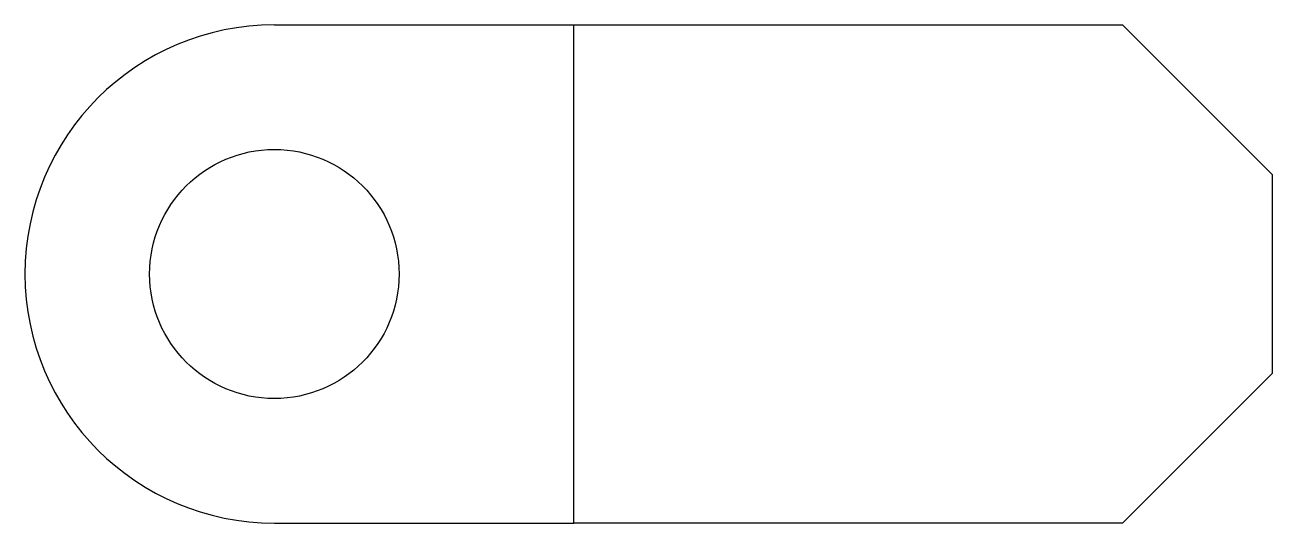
# Model space of a CAD drawing. Header units: millimetres. Extents: x 35.6 to 110.6, y 30.9 to 60.9.
import ezdxf

# ---------------------------------------------------------------- set-up
doc = ezdxf.new("R2010")
doc.units = ezdxf.units.MM

msp = doc.modelspace()

# ---------------------------------------------------------------- linework, layer by layer
for p, q in [((50.647, 60.874), (68.647, 60.874)), ((50.647, 30.874), (68.647, 30.874))]:
    msp.add_line(p, q)
msp.add_lwpolyline([(110.647, 51.874), (110.647, 45.874), (110.647, 39.874), (101.647, 30.874), (68.647, 30.874), (68.647, 60.874), (101.647, 60.874)], close=True)
msp.add_circle((50.647, 45.874), 7.5)
msp.add_arc((50.647, 45.874), 15, 90, 270)

doc.saveas('drawing.dxf')
